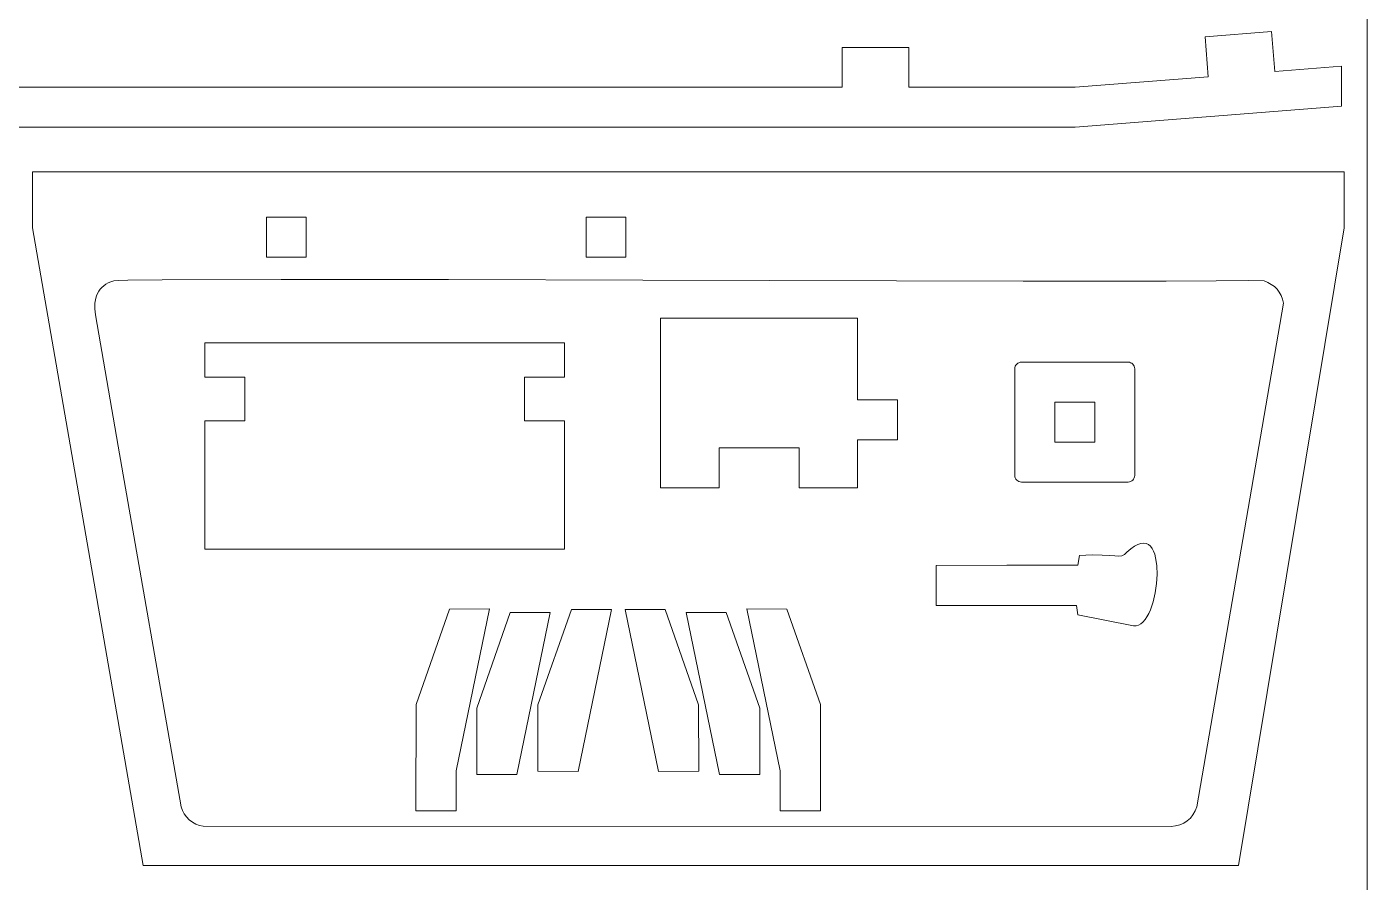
# Model space of a CAD drawing. Header units: centimetres. Extents: x -55 to 59, y -21 to 8.
# Drawn here: x -12.65 to -2.58, y -13.92 to -7.49 of the extents above; entities that cross this region are included whole.
import ezdxf

# ---------------------------------------------------------------- set-up
doc = ezdxf.new("R2010")
doc.units = ezdxf.units.CM
doc.header["$MEASUREMENT"] = 0
doc.layers.add('Camada 1', color=7, linetype='Continuous')

msp = doc.modelspace()

# ---------------------------------------------------------------- linework, layer by layer
at = {"layer": 'Camada 1', "color": 1, "lineweight": 0}
msp.add_lwpolyline([(-23.58141, -21.38276), (-2.58141, -21.38276), (-2.58141, 8.31724), (-23.58141, 8.31724), (-23.58141, -21.38276)], close=True, dxfattribs=at)
at = {"layer": 'Camada 1', "color": 3, "lineweight": 9}
for points, knots in [([(-17.75571, -7.85081), (-17.75571, -7.85081), (-17.73579, -7.55122), (-17.73579, -7.55122), (-17.73579, -7.55122), (-17.73579, -7.55122), (-17.23645, -7.5844), (-17.23645, -7.5844), (-17.23645, -7.5844), (-17.23645, -7.5844), (-17.25636, -7.88401), (-17.25636, -7.88401), (-17.25636, -7.88401), (-17.25636, -7.88401), (-16.38664, -7.94188), (-16.38664, -7.94188), (-16.38664, -7.94188), (-16.38664, -7.94188), (-15.14313, -7.94188), (-15.14313, -7.94188), (-15.14313, -7.94188), (-15.14313, -7.94188), (-15.14313, -7.64158), (-15.14313, -7.64158), (-15.14313, -7.64158), (-15.14313, -7.64158), (-14.64268, -7.64158), (-14.64268, -7.64158), (-14.64268, -7.64158), (-14.64268, -7.64158), (-14.64268, -7.94188), (-14.64268, -7.94188), (-14.64268, -7.94188), (-14.64268, -7.94188), (-6.52672, -7.94188), (-6.52672, -7.94188), (-6.52672, -7.94188), (-6.52672, -7.94188), (-6.52672, -7.64158), (-6.52672, -7.64158), (-6.52672, -7.64158), (-6.52672, -7.64158), (-6.02627, -7.64158), (-6.02627, -7.64158), (-6.02627, -7.64158), (-6.02627, -7.64158), (-6.02627, -7.94188), (-6.02627, -7.94188), (-6.02627, -7.94188), (-6.02627, -7.94188), (-4.7762, -7.94188), (-4.7762, -7.94188), (-4.7762, -7.94188), (-4.7762, -7.94188), (-3.77528, -7.86234), (-3.77528, -7.86234), (-3.77528, -7.86234), (-3.77528, -7.86234), (-3.79906, -7.56301), (-3.79906, -7.56301), (-3.79906, -7.56301), (-3.79906, -7.56301), (-3.30019, -7.52338), (-3.30019, -7.52338), (-3.30019, -7.52338), (-3.30019, -7.52338), (-3.27641, -7.82272), (-3.27641, -7.82272), (-3.27641, -7.82272), (-3.27641, -7.82272), (-2.77438, -7.78282), (-2.77438, -7.78282), (-2.77438, -7.78282), (-2.77438, -7.78282), (-2.77438, -8.08309), (-2.77438, -8.08309), (-2.77438, -8.08309), (-2.77438, -8.08309), (-4.7762, -8.24214), (-4.7762, -8.24214), (-4.7762, -8.24214), (-4.7762, -8.24214), (-16.38664, -8.24214), (-16.38664, -8.24214), (-16.38664, -8.24214), (-16.38664, -8.24214), (-18.38844, -8.10899), (-18.38844, -8.10899), (-18.38844, -8.10899), (-18.38844, -8.10899), (-18.38844, -7.80872), (-18.38844, -7.80872), (-18.38844, -7.80872), (-18.38844, -7.80872), (-17.75571, -7.85081), (-17.75571, -7.85081)], [0, 0, 0, 0, 0.04, 0.04, 0.04, 0.04, 0.08, 0.08, 0.08, 0.08, 0.12, 0.12, 0.12, 0.12, 0.16, 0.16, 0.16, 0.16, 0.2, 0.2, 0.2, 0.2, 0.24, 0.24, 0.24, 0.24, 0.28, 0.28, 0.28, 0.28, 0.32, 0.32, 0.32, 0.32, 0.36, 0.36, 0.36, 0.36, 0.4, 0.4, 0.4, 0.4, 0.44, 0.44, 0.44, 0.44, 0.48, 0.48, 0.48, 0.48, 0.52, 0.52, 0.52, 0.52, 0.56, 0.56, 0.56, 0.56, 0.6, 0.6, 0.6, 0.6, 0.64, 0.64, 0.64, 0.64, 0.68, 0.68, 0.68, 0.68, 0.72, 0.72, 0.72, 0.72, 0.76, 0.76, 0.76, 0.76, 0.8, 0.8, 0.8, 0.8, 0.84, 0.84, 0.84, 0.84, 0.88, 0.88, 0.88, 0.88, 0.92, 0.92, 0.92, 0.92, 1, 1, 1, 1]), ([(-2.75386, -8.57652), (-2.75386, -8.57652), (-2.75386, -8.99818), (-2.75386, -8.99818), (-2.75386, -8.99818), (-2.75386, -8.99818), (-3.54815, -13.78917), (-3.54815, -13.78917), (-3.54815, -13.78917), (-3.54815, -13.78917), (-11.77887, -13.78917), (-11.77887, -13.78917), (-11.77887, -13.78917), (-11.77887, -13.78917), (-12.60896, -8.99818), (-12.60896, -8.99818), (-12.60896, -8.99818), (-12.60896, -8.99818), (-12.60896, -8.57636), (-12.60896, -8.57636), (-12.60896, -8.57636), (-12.60896, -8.57636), (-2.75386, -8.57652), (-2.75386, -8.57652)], [0, 0, 0, 0, 0.14285714, 0.14285714, 0.14285714, 0.14285714, 0.28571429, 0.28571429, 0.28571429, 0.28571429, 0.42857143, 0.42857143, 0.42857143, 0.42857143, 0.57142857, 0.57142857, 0.57142857, 0.57142857, 0.71428571, 0.71428571, 0.71428571, 0.71428571, 1, 1, 1, 1]), ([(-3.32812, -9.40837), (-3.32812, -9.40837), (-3.35674, -9.39684), (-3.35674, -9.39684), (-3.35674, -9.39684), (-3.35674, -9.39684), (-3.47421, -9.39303), (-3.47421, -9.39303), (-3.47421, -9.39303), (-3.47421, -9.39303), (-3.7156, -9.39603), (-3.7156, -9.39603), (-3.7156, -9.39603), (-3.7156, -9.39603), (-4.09158, -9.39763), (-4.09158, -9.39763), (-4.09158, -9.39763), (-4.09158, -9.39763), (-5.16529, -9.3975), (-5.16529, -9.3975), (-5.16529, -9.3975), (-5.16529, -9.3975), (-8.02521, -9.39013), (-8.02521, -9.39013), (-8.02521, -9.39013), (-8.02521, -9.39013), (-9.48317, -9.38646), (-9.48317, -9.38646), (-9.48317, -9.38646), (-9.48317, -9.38646), (-10.74096, -9.38517), (-10.74096, -9.38517), (-10.74096, -9.38517), (-10.74096, -9.38517), (-11.63446, -9.38804), (-11.63446, -9.38804), (-11.63446, -9.38804), (-11.63446, -9.38804), (-11.89332, -9.39159), (-11.89332, -9.39159), (-11.89332, -9.39159), (-11.89332, -9.39159), (-11.96679, -9.39399), (-11.96679, -9.39399), (-11.96679, -9.39399), (-11.96679, -9.39399), (-11.99955, -9.39684), (-11.99955, -9.39684), (-11.99955, -9.39684), (-11.99955, -9.39684), (-12.021, -9.40364), (-12.021, -9.40364), (-12.021, -9.40364), (-12.021, -9.40364), (-12.0406, -9.41198), (-12.0406, -9.41198), (-12.0406, -9.41198), (-12.0406, -9.41198), (-12.05839, -9.42181), (-12.05839, -9.42181), (-12.05839, -9.42181), (-12.05839, -9.42181), (-12.07439, -9.43305), (-12.07439, -9.43305), (-12.07439, -9.43305), (-12.07439, -9.43305), (-12.08863, -9.44562), (-12.08863, -9.44562), (-12.08863, -9.44562), (-12.08863, -9.44562), (-12.10114, -9.45946), (-12.10114, -9.45946), (-12.10114, -9.45946), (-12.10114, -9.45946), (-12.11195, -9.4745), (-12.11195, -9.4745), (-12.11195, -9.4745), (-12.11195, -9.4745), (-12.12108, -9.49065), (-12.12108, -9.49065), (-12.12108, -9.49065), (-12.12108, -9.49065), (-12.12857, -9.50786), (-12.12857, -9.50786), (-12.12857, -9.50786), (-12.12857, -9.50786), (-12.13443, -9.52604), (-12.13443, -9.52604), (-12.13443, -9.52604), (-12.13443, -9.52604), (-12.14142, -9.56506), (-12.14142, -9.56506), (-12.14142, -9.56506), (-12.14142, -9.56506), (-12.14227, -9.60713), (-12.14227, -9.60713), (-12.14227, -9.60713), (-12.14227, -9.60713), (-12.13719, -9.65167), (-12.13719, -9.65167), (-12.13719, -9.65167), (-12.13719, -9.65167), (-11.96505, -10.63763), (-11.96505, -10.63763), (-11.96505, -10.63763), (-11.96505, -10.63763), (-11.49408, -13.34804), (-11.49408, -13.34804), (-11.49408, -13.34804), (-11.49408, -13.34804), (-11.48357, -13.3756), (-11.48357, -13.3756), (-11.48357, -13.3756), (-11.48357, -13.3756), (-11.46945, -13.40135), (-11.46945, -13.40135), (-11.46945, -13.40135), (-11.46945, -13.40135), (-11.45205, -13.42488), (-11.45205, -13.42488), (-11.45205, -13.42488), (-11.45205, -13.42488), (-11.43168, -13.44577), (-11.43168, -13.44577), (-11.43168, -13.44577), (-11.43168, -13.44577), (-11.40866, -13.46361), (-11.40866, -13.46361), (-11.40866, -13.46361), (-11.40866, -13.46361), (-11.3833, -13.47798), (-11.3833, -13.47798), (-11.3833, -13.47798), (-11.3833, -13.47798), (-11.35592, -13.48849), (-11.35592, -13.48849), (-11.35592, -13.48849), (-11.35592, -13.48849), (-11.32683, -13.4947), (-11.32683, -13.4947), (-11.32683, -13.4947), (-11.32683, -13.4947), (-4.05551, -13.49639), (-4.05551, -13.49639), (-4.05551, -13.49639), (-4.05551, -13.49639), (-4.02142, -13.49193), (-4.02142, -13.49193), (-4.02142, -13.49193), (-4.02142, -13.49193), (-3.98951, -13.48324), (-3.98951, -13.48324), (-3.98951, -13.48324), (-3.98951, -13.48324), (-3.96012, -13.4704), (-3.96012, -13.4704), (-3.96012, -13.4704), (-3.96012, -13.4704), (-3.93355, -13.45354), (-3.93355, -13.45354), (-3.93355, -13.45354), (-3.93355, -13.45354), (-3.91015, -13.43277), (-3.91015, -13.43277), (-3.91015, -13.43277), (-3.91015, -13.43277), (-3.89025, -13.40818), (-3.89025, -13.40818), (-3.89025, -13.40818), (-3.89025, -13.40818), (-3.87416, -13.37989), (-3.87416, -13.37989), (-3.87416, -13.37989), (-3.87416, -13.37989), (-3.86222, -13.34801), (-3.86222, -13.34801), (-3.86222, -13.34801), (-3.86222, -13.34801), (-3.21009, -9.56408), (-3.21009, -9.56408), (-3.21009, -9.56408), (-3.21009, -9.56408), (-3.2171, -9.53384), (-3.2171, -9.53384), (-3.2171, -9.53384), (-3.2171, -9.53384), (-3.22764, -9.50625), (-3.22764, -9.50625), (-3.22764, -9.50625), (-3.22764, -9.50625), (-3.24157, -9.48133), (-3.24157, -9.48133), (-3.24157, -9.48133), (-3.24157, -9.48133), (-3.25872, -9.45907), (-3.25872, -9.45907), (-3.25872, -9.45907), (-3.25872, -9.45907), (-3.27897, -9.43949), (-3.27897, -9.43949), (-3.27897, -9.43949), (-3.27897, -9.43949), (-3.30215, -9.42259), (-3.30215, -9.42259), (-3.30215, -9.42259), (-3.30215, -9.42259), (-3.32812, -9.40837), (-3.32812, -9.40837)], [0, 0, 0, 0, 0.01886792, 0.01886792, 0.01886792, 0.01886792, 0.03773585, 0.03773585, 0.03773585, 0.03773585, 0.05660377, 0.05660377, 0.05660377, 0.05660377, 0.0754717, 0.0754717, 0.0754717, 0.0754717, 0.09433962, 0.09433962, 0.09433962, 0.09433962, 0.11320755, 0.11320755, 0.11320755, 0.11320755, 0.13207547, 0.13207547, 0.13207547, 0.13207547, 0.1509434, 0.1509434, 0.1509434, 0.1509434, 0.16981132, 0.16981132, 0.16981132, 0.16981132, 0.18867925, 0.18867925, 0.18867925, 0.18867925, 0.20754717, 0.20754717, 0.20754717, 0.20754717, 0.22641509, 0.22641509, 0.22641509, 0.22641509, 0.24528302, 0.24528302, 0.24528302, 0.24528302, 0.26415094, 0.26415094, 0.26415094, 0.26415094, 0.28301887, 0.28301887, 0.28301887, 0.28301887, 0.30188679, 0.30188679, 0.30188679, 0.30188679, 0.32075472, 0.32075472, 0.32075472, 0.32075472, 0.33962264, 0.33962264, 0.33962264, 0.33962264, 0.35849057, 0.35849057, 0.35849057, 0.35849057, 0.37735849, 0.37735849, 0.37735849, 0.37735849, 0.39622642, 0.39622642, 0.39622642, 0.39622642, 0.41509434, 0.41509434, 0.41509434, 0.41509434, 0.43396226, 0.43396226, 0.43396226, 0.43396226, 0.45283019, 0.45283019, 0.45283019, 0.45283019, 0.47169811, 0.47169811, 0.47169811, 0.47169811, 0.49056604, 0.49056604, 0.49056604, 0.49056604, 0.50943396, 0.50943396, 0.50943396, 0.50943396, 0.52830189, 0.52830189, 0.52830189, 0.52830189, 0.54716981, 0.54716981, 0.54716981, 0.54716981, 0.56603774, 0.56603774, 0.56603774, 0.56603774, 0.58490566, 0.58490566, 0.58490566, 0.58490566, 0.60377358, 0.60377358, 0.60377358, 0.60377358, 0.62264151, 0.62264151, 0.62264151, 0.62264151, 0.64150943, 0.64150943, 0.64150943, 0.64150943, 0.66037736, 0.66037736, 0.66037736, 0.66037736, 0.67924528, 0.67924528, 0.67924528, 0.67924528, 0.69811321, 0.69811321, 0.69811321, 0.69811321, 0.71698113, 0.71698113, 0.71698113, 0.71698113, 0.73584906, 0.73584906, 0.73584906, 0.73584906, 0.75471698, 0.75471698, 0.75471698, 0.75471698, 0.77358491, 0.77358491, 0.77358491, 0.77358491, 0.79245283, 0.79245283, 0.79245283, 0.79245283, 0.81132075, 0.81132075, 0.81132075, 0.81132075, 0.83018868, 0.83018868, 0.83018868, 0.83018868, 0.8490566, 0.8490566, 0.8490566, 0.8490566, 0.86792453, 0.86792453, 0.86792453, 0.86792453, 0.88679245, 0.88679245, 0.88679245, 0.88679245, 0.90566038, 0.90566038, 0.90566038, 0.90566038, 0.9245283, 0.9245283, 0.9245283, 0.9245283, 0.94339623, 0.94339623, 0.94339623, 0.94339623, 0.96226415, 0.96226415, 0.96226415, 0.96226415, 1, 1, 1, 1])]:
    msp.add_open_spline(points, degree=3, knots=knots, dxfattribs=at)
at = {"layer": 'Camada 1', "color": 5, "lineweight": 9}
for points in [[(-10.55264, -8.91743), (-10.55264, -8.91743), (-10.8529, -8.91743), (-10.8529, -8.91743), (-10.8529, -8.91743), (-10.8529, -8.91743), (-10.8529, -9.21769), (-10.8529, -9.21769), (-10.8529, -9.21769), (-10.8529, -9.21769), (-10.55264, -9.21769), (-10.55264, -9.21769), (-10.55264, -9.21769), (-10.55264, -9.21769), (-10.55264, -8.91743), (-10.55264, -8.91743)], [(-8.4508, -9.21769), (-8.4508, -9.21769), (-8.15054, -9.21769), (-8.15054, -9.21769), (-8.15054, -9.21769), (-8.15054, -9.21769), (-8.15054, -8.91743), (-8.15054, -8.91743), (-8.15054, -8.91743), (-8.15054, -8.91743), (-8.4508, -8.91743), (-8.4508, -8.91743), (-8.4508, -8.91743), (-8.4508, -8.91743), (-8.4508, -9.21769), (-8.4508, -9.21769)]]:
    msp.add_open_spline(points, degree=3, knots=[0, 0, 0, 0, 0.2, 0.2, 0.2, 0.2, 0.4, 0.4, 0.4, 0.4, 0.6, 0.6, 0.6, 0.6, 1, 1, 1, 1], dxfattribs=at)
at = {"layer": 'Camada 1', "color": 2, "lineweight": 9}
for points, knots in [([(-6.41098, -9.67641), (-6.41098, -9.67641), (-7.89027, -9.67641), (-7.89027, -9.67641), (-7.89027, -9.67641), (-7.89027, -9.67641), (-7.89027, -10.95222), (-7.89027, -10.95222), (-7.89027, -10.95222), (-7.89027, -10.95222), (-7.45089, -10.95222), (-7.45089, -10.95222), (-7.45089, -10.95222), (-7.45089, -10.95222), (-7.45089, -10.65196), (-7.45089, -10.65196), (-7.45089, -10.65196), (-7.45089, -10.65196), (-6.85036, -10.65196), (-6.85036, -10.65196), (-6.85036, -10.65196), (-6.85036, -10.65196), (-6.85036, -10.95222), (-6.85036, -10.95222), (-6.85036, -10.95222), (-6.85036, -10.95222), (-6.41098, -10.95222), (-6.41098, -10.95222), (-6.41098, -10.95222), (-6.41098, -10.95222), (-6.41098, -10.59175), (-6.41098, -10.59175), (-6.41098, -10.59175), (-6.41098, -10.59175), (-6.11072, -10.59175), (-6.11072, -10.59175), (-6.11072, -10.59175), (-6.11072, -10.59175), (-6.11072, -10.29146), (-6.11072, -10.29146), (-6.11072, -10.29146), (-6.11072, -10.29146), (-6.41098, -10.29146), (-6.41098, -10.29146), (-6.41098, -10.29146), (-6.41098, -10.29146), (-6.41098, -9.67641), (-6.41098, -9.67641)], [0, 0, 0, 0, 0.07692308, 0.07692308, 0.07692308, 0.07692308, 0.15384615, 0.15384615, 0.15384615, 0.15384615, 0.23076923, 0.23076923, 0.23076923, 0.23076923, 0.30769231, 0.30769231, 0.30769231, 0.30769231, 0.38461538, 0.38461538, 0.38461538, 0.38461538, 0.46153846, 0.46153846, 0.46153846, 0.46153846, 0.53846154, 0.53846154, 0.53846154, 0.53846154, 0.61538462, 0.61538462, 0.61538462, 0.61538462, 0.69230769, 0.69230769, 0.69230769, 0.69230769, 0.76923077, 0.76923077, 0.76923077, 0.76923077, 0.84615385, 0.84615385, 0.84615385, 0.84615385, 1, 1, 1, 1]), ([(-11.3145, -9.86226), (-11.3145, -9.86226), (-11.3145, -10.11963), (-11.3145, -10.11963), (-11.3145, -10.11963), (-11.3145, -10.11963), (-11.01424, -10.11963), (-11.01424, -10.11963), (-11.01424, -10.11963), (-11.01424, -10.11963), (-11.01424, -10.44792), (-11.01424, -10.44792), (-11.01424, -10.44792), (-11.01424, -10.44792), (-11.3145, -10.44792), (-11.3145, -10.44792), (-11.3145, -10.44792), (-11.3145, -10.44792), (-11.3145, -11.41301), (-11.3145, -11.41301), (-11.3145, -11.41301), (-11.3145, -11.41301), (-8.61215, -11.41301), (-8.61215, -11.41301), (-8.61215, -11.41301), (-8.61215, -11.41301), (-8.61215, -10.44792), (-8.61215, -10.44792), (-8.61215, -10.44792), (-8.61215, -10.44792), (-8.91241, -10.44792), (-8.91241, -10.44792), (-8.91241, -10.44792), (-8.91241, -10.44792), (-8.91241, -10.11963), (-8.91241, -10.11963), (-8.91241, -10.11963), (-8.91241, -10.11963), (-8.61215, -10.11963), (-8.61215, -10.11963), (-8.61215, -10.11963), (-8.61215, -10.11963), (-8.61215, -9.86226), (-8.61215, -9.86226), (-8.61215, -9.86226), (-8.61215, -9.86226), (-11.3145, -9.86226), (-11.3145, -9.86226)], [0, 0, 0, 0, 0.07692308, 0.07692308, 0.07692308, 0.07692308, 0.15384615, 0.15384615, 0.15384615, 0.15384615, 0.23076923, 0.23076923, 0.23076923, 0.23076923, 0.30769231, 0.30769231, 0.30769231, 0.30769231, 0.38461538, 0.38461538, 0.38461538, 0.38461538, 0.46153846, 0.46153846, 0.46153846, 0.46153846, 0.53846154, 0.53846154, 0.53846154, 0.53846154, 0.61538462, 0.61538462, 0.61538462, 0.61538462, 0.69230769, 0.69230769, 0.69230769, 0.69230769, 0.76923077, 0.76923077, 0.76923077, 0.76923077, 0.84615385, 0.84615385, 0.84615385, 0.84615385, 1, 1, 1, 1]), ([(-5.22931, -10.63422), (-5.22931, -10.63422), (-5.22931, -10.69241), (-5.22931, -10.69241), (-5.22931, -10.69241), (-5.22931, -10.69241), (-5.22931, -10.85825), (-5.22931, -10.85825), (-5.22931, -10.85825), (-5.22931, -10.85825), (-5.22829, -10.86831), (-5.22829, -10.86831), (-5.22829, -10.86831), (-5.22829, -10.86831), (-5.22537, -10.87768), (-5.22537, -10.87768), (-5.22537, -10.87768), (-5.22537, -10.87768), (-5.22074, -10.88618), (-5.22074, -10.88618), (-5.22074, -10.88618), (-5.22074, -10.88618), (-5.21461, -10.8936), (-5.21461, -10.8936), (-5.21461, -10.8936), (-5.21461, -10.8936), (-5.2072, -10.89972), (-5.2072, -10.89972), (-5.2072, -10.89972), (-5.2072, -10.89972), (-5.1987, -10.90435), (-5.1987, -10.90435), (-5.1987, -10.90435), (-5.1987, -10.90435), (-5.18932, -10.90728), (-5.18932, -10.90728), (-5.18932, -10.90728), (-5.18932, -10.90728), (-5.17927, -10.9083), (-5.17927, -10.9083), (-5.17927, -10.9083), (-5.17927, -10.9083), (-4.37845, -10.9083), (-4.37845, -10.9083), (-4.37845, -10.9083), (-4.37845, -10.9083), (-4.3684, -10.90728), (-4.3684, -10.90728), (-4.3684, -10.90728), (-4.3684, -10.90728), (-4.35902, -10.90435), (-4.35902, -10.90435), (-4.35902, -10.90435), (-4.35902, -10.90435), (-4.35052, -10.89972), (-4.35052, -10.89972), (-4.35052, -10.89972), (-4.35052, -10.89972), (-4.34311, -10.8936), (-4.34311, -10.8936), (-4.34311, -10.8936), (-4.34311, -10.8936), (-4.33699, -10.88618), (-4.33699, -10.88618), (-4.33699, -10.88618), (-4.33699, -10.88618), (-4.33236, -10.87768), (-4.33236, -10.87768), (-4.33236, -10.87768), (-4.33236, -10.87768), (-4.32943, -10.86831), (-4.32943, -10.86831), (-4.32943, -10.86831), (-4.32943, -10.86831), (-4.32841, -10.85825), (-4.32841, -10.85825), (-4.32841, -10.85825), (-4.32841, -10.85825), (-4.32841, -10.05747), (-4.32841, -10.05747), (-4.32841, -10.05747), (-4.32841, -10.05747), (-4.32943, -10.04742), (-4.32943, -10.04742), (-4.32943, -10.04742), (-4.32943, -10.04742), (-4.33236, -10.03804), (-4.33236, -10.03804), (-4.33236, -10.03804), (-4.33236, -10.03804), (-4.33699, -10.02954), (-4.33699, -10.02954), (-4.33699, -10.02954), (-4.33699, -10.02954), (-4.34311, -10.02213), (-4.34311, -10.02213), (-4.34311, -10.02213), (-4.34311, -10.02213), (-4.35052, -10.01601), (-4.35052, -10.01601), (-4.35052, -10.01601), (-4.35052, -10.01601), (-4.35902, -10.01138), (-4.35902, -10.01138), (-4.35902, -10.01138), (-4.35902, -10.01138), (-4.3684, -10.00845), (-4.3684, -10.00845), (-4.3684, -10.00845), (-4.3684, -10.00845), (-4.37845, -10.00743), (-4.37845, -10.00743), (-4.37845, -10.00743), (-4.37845, -10.00743), (-5.17927, -10.00743), (-5.17927, -10.00743), (-5.17927, -10.00743), (-5.17927, -10.00743), (-5.18932, -10.00845), (-5.18932, -10.00845), (-5.18932, -10.00845), (-5.18932, -10.00845), (-5.1987, -10.01138), (-5.1987, -10.01138), (-5.1987, -10.01138), (-5.1987, -10.01138), (-5.2072, -10.01601), (-5.2072, -10.01601), (-5.2072, -10.01601), (-5.2072, -10.01601), (-5.21461, -10.02213), (-5.21461, -10.02213), (-5.21461, -10.02213), (-5.21461, -10.02213), (-5.22074, -10.02954), (-5.22074, -10.02954), (-5.22074, -10.02954), (-5.22074, -10.02954), (-5.22537, -10.03804), (-5.22537, -10.03804), (-5.22537, -10.03804), (-5.22537, -10.03804), (-5.22829, -10.04742), (-5.22829, -10.04742), (-5.22829, -10.04742), (-5.22829, -10.04742), (-5.22931, -10.05747), (-5.22931, -10.05747), (-5.22931, -10.05747), (-5.22931, -10.05747), (-5.22931, -10.63422), (-5.22931, -10.63422)], [0, 0, 0, 0, 0.02564103, 0.02564103, 0.02564103, 0.02564103, 0.05128205, 0.05128205, 0.05128205, 0.05128205, 0.07692308, 0.07692308, 0.07692308, 0.07692308, 0.1025641, 0.1025641, 0.1025641, 0.1025641, 0.12820513, 0.12820513, 0.12820513, 0.12820513, 0.15384615, 0.15384615, 0.15384615, 0.15384615, 0.17948718, 0.17948718, 0.17948718, 0.17948718, 0.20512821, 0.20512821, 0.20512821, 0.20512821, 0.23076923, 0.23076923, 0.23076923, 0.23076923, 0.25641026, 0.25641026, 0.25641026, 0.25641026, 0.28205128, 0.28205128, 0.28205128, 0.28205128, 0.30769231, 0.30769231, 0.30769231, 0.30769231, 0.33333333, 0.33333333, 0.33333333, 0.33333333, 0.35897436, 0.35897436, 0.35897436, 0.35897436, 0.38461538, 0.38461538, 0.38461538, 0.38461538, 0.41025641, 0.41025641, 0.41025641, 0.41025641, 0.43589744, 0.43589744, 0.43589744, 0.43589744, 0.46153846, 0.46153846, 0.46153846, 0.46153846, 0.48717949, 0.48717949, 0.48717949, 0.48717949, 0.51282051, 0.51282051, 0.51282051, 0.51282051, 0.53846154, 0.53846154, 0.53846154, 0.53846154, 0.56410256, 0.56410256, 0.56410256, 0.56410256, 0.58974359, 0.58974359, 0.58974359, 0.58974359, 0.61538462, 0.61538462, 0.61538462, 0.61538462, 0.64102564, 0.64102564, 0.64102564, 0.64102564, 0.66666667, 0.66666667, 0.66666667, 0.66666667, 0.69230769, 0.69230769, 0.69230769, 0.69230769, 0.71794872, 0.71794872, 0.71794872, 0.71794872, 0.74358974, 0.74358974, 0.74358974, 0.74358974, 0.76923077, 0.76923077, 0.76923077, 0.76923077, 0.79487179, 0.79487179, 0.79487179, 0.79487179, 0.82051282, 0.82051282, 0.82051282, 0.82051282, 0.84615385, 0.84615385, 0.84615385, 0.84615385, 0.87179487, 0.87179487, 0.87179487, 0.87179487, 0.8974359, 0.8974359, 0.8974359, 0.8974359, 0.92307692, 0.92307692, 0.92307692, 0.92307692, 0.94871795, 0.94871795, 0.94871795, 0.94871795, 1, 1, 1, 1]), ([(-4.62872, -10.608), (-4.62872, -10.608), (-4.62872, -10.3077), (-4.62872, -10.3077), (-4.62872, -10.3077), (-4.62872, -10.3077), (-4.92902, -10.3077), (-4.92902, -10.3077), (-4.92902, -10.3077), (-4.92902, -10.3077), (-4.92902, -10.608), (-4.92902, -10.608), (-4.92902, -10.608), (-4.92902, -10.608), (-4.62872, -10.608), (-4.62872, -10.608)], [0, 0, 0, 0, 0.2, 0.2, 0.2, 0.2, 0.4, 0.4, 0.4, 0.4, 0.6, 0.6, 0.6, 0.6, 1, 1, 1, 1]), ([(-5.82046, -11.73935), (-5.82046, -11.73935), (-5.82046, -11.68116), (-5.82046, -11.68116), (-5.82046, -11.68116), (-5.82046, -11.68116), (-5.82046, -11.53555), (-5.82046, -11.53555), (-5.82046, -11.53555), (-5.82046, -11.53555), (-5.28985, -11.53333), (-5.28985, -11.53333), (-5.28985, -11.53333), (-5.28985, -11.53333), (-4.75449, -11.53209), (-4.75449, -11.53209), (-4.75449, -11.53209), (-4.75449, -11.53209), (-4.74321, -11.46046), (-4.74321, -11.46046), (-4.74321, -11.46046), (-4.74321, -11.46046), (-4.64782, -11.45626), (-4.64782, -11.45626), (-4.64782, -11.45626), (-4.64782, -11.45626), (-4.57397, -11.45677), (-4.57397, -11.45677), (-4.57397, -11.45677), (-4.57397, -11.45677), (-4.51817, -11.45981), (-4.51817, -11.45981), (-4.51817, -11.45981), (-4.51817, -11.45981), (-4.47694, -11.46318), (-4.47694, -11.46318), (-4.47694, -11.46318), (-4.47694, -11.46318), (-4.44678, -11.46471), (-4.44678, -11.46471), (-4.44678, -11.46471), (-4.44678, -11.46471), (-4.4242, -11.4622), (-4.4242, -11.4622), (-4.4242, -11.4622), (-4.4242, -11.4622), (-4.41466, -11.45875), (-4.41466, -11.45875), (-4.41466, -11.45875), (-4.41466, -11.45875), (-4.40571, -11.45347), (-4.40571, -11.45347), (-4.40571, -11.45347), (-4.40571, -11.45347), (-4.38782, -11.43633), (-4.38782, -11.43633), (-4.38782, -11.43633), (-4.38782, -11.43633), (-4.35789, -11.40978), (-4.35789, -11.40978), (-4.35789, -11.40978), (-4.35789, -11.40978), (-4.33028, -11.38999), (-4.33028, -11.38999), (-4.33028, -11.38999), (-4.33028, -11.38999), (-4.30495, -11.37657), (-4.30495, -11.37657), (-4.30495, -11.37657), (-4.30495, -11.37657), (-4.28184, -11.36911), (-4.28184, -11.36911), (-4.28184, -11.36911), (-4.28184, -11.36911), (-4.26091, -11.36724), (-4.26091, -11.36724), (-4.26091, -11.36724), (-4.26091, -11.36724), (-4.24211, -11.37055), (-4.24211, -11.37055), (-4.24211, -11.37055), (-4.24211, -11.37055), (-4.22538, -11.37865), (-4.22538, -11.37865), (-4.22538, -11.37865), (-4.22538, -11.37865), (-4.21068, -11.39115), (-4.21068, -11.39115), (-4.21068, -11.39115), (-4.21068, -11.39115), (-4.19796, -11.40766), (-4.19796, -11.40766), (-4.19796, -11.40766), (-4.19796, -11.40766), (-4.18717, -11.42779), (-4.18717, -11.42779), (-4.18717, -11.42779), (-4.18717, -11.42779), (-4.17825, -11.45113), (-4.17825, -11.45113), (-4.17825, -11.45113), (-4.17825, -11.45113), (-4.17117, -11.4773), (-4.17117, -11.4773), (-4.17117, -11.4773), (-4.17117, -11.4773), (-4.16586, -11.50591), (-4.16586, -11.50591), (-4.16586, -11.50591), (-4.16586, -11.50591), (-4.16228, -11.53655), (-4.16228, -11.53655), (-4.16228, -11.53655), (-4.16228, -11.53655), (-4.16011, -11.6024), (-4.16011, -11.6024), (-4.16011, -11.6024), (-4.16011, -11.6024), (-4.16427, -11.6717), (-4.16427, -11.6717), (-4.16427, -11.6717), (-4.16427, -11.6717), (-4.17435, -11.74131), (-4.17435, -11.74131), (-4.17435, -11.74131), (-4.17435, -11.74131), (-4.18995, -11.80807), (-4.18995, -11.80807), (-4.18995, -11.80807), (-4.18995, -11.80807), (-4.1997, -11.83941), (-4.1997, -11.83941), (-4.1997, -11.83941), (-4.1997, -11.83941), (-4.21069, -11.86886), (-4.21069, -11.86886), (-4.21069, -11.86886), (-4.21069, -11.86886), (-4.22285, -11.89603), (-4.22285, -11.89603), (-4.22285, -11.89603), (-4.22285, -11.89603), (-4.23615, -11.92052), (-4.23615, -11.92052), (-4.23615, -11.92052), (-4.23615, -11.92052), (-4.25054, -11.94195), (-4.25054, -11.94195), (-4.25054, -11.94195), (-4.25054, -11.94195), (-4.26596, -11.95991), (-4.26596, -11.95991), (-4.26596, -11.95991), (-4.26596, -11.95991), (-4.28236, -11.97403), (-4.28236, -11.97403), (-4.28236, -11.97403), (-4.28236, -11.97403), (-4.2997, -11.98389), (-4.2997, -11.98389), (-4.2997, -11.98389), (-4.2997, -11.98389), (-4.31792, -11.98912), (-4.31792, -11.98912), (-4.31792, -11.98912), (-4.31792, -11.98912), (-4.33698, -11.98931), (-4.33698, -11.98931), (-4.33698, -11.98931), (-4.33698, -11.98931), (-4.75565, -11.90483), (-4.75565, -11.90483), (-4.75565, -11.90483), (-4.75565, -11.90483), (-4.76649, -11.83581), (-4.76649, -11.83581), (-4.76649, -11.83581), (-4.76649, -11.83581), (-5.82046, -11.83581), (-5.82046, -11.83581), (-5.82046, -11.83581), (-5.82046, -11.83581), (-5.82046, -11.73935), (-5.82046, -11.73935)], [0, 0, 0, 0, 0.0212766, 0.0212766, 0.0212766, 0.0212766, 0.04255319, 0.04255319, 0.04255319, 0.04255319, 0.06382979, 0.06382979, 0.06382979, 0.06382979, 0.08510638, 0.08510638, 0.08510638, 0.08510638, 0.10638298, 0.10638298, 0.10638298, 0.10638298, 0.12765957, 0.12765957, 0.12765957, 0.12765957, 0.14893617, 0.14893617, 0.14893617, 0.14893617, 0.17021277, 0.17021277, 0.17021277, 0.17021277, 0.19148936, 0.19148936, 0.19148936, 0.19148936, 0.21276596, 0.21276596, 0.21276596, 0.21276596, 0.23404255, 0.23404255, 0.23404255, 0.23404255, 0.25531915, 0.25531915, 0.25531915, 0.25531915, 0.27659574, 0.27659574, 0.27659574, 0.27659574, 0.29787234, 0.29787234, 0.29787234, 0.29787234, 0.31914894, 0.31914894, 0.31914894, 0.31914894, 0.34042553, 0.34042553, 0.34042553, 0.34042553, 0.36170213, 0.36170213, 0.36170213, 0.36170213, 0.38297872, 0.38297872, 0.38297872, 0.38297872, 0.40425532, 0.40425532, 0.40425532, 0.40425532, 0.42553191, 0.42553191, 0.42553191, 0.42553191, 0.44680851, 0.44680851, 0.44680851, 0.44680851, 0.46808511, 0.46808511, 0.46808511, 0.46808511, 0.4893617, 0.4893617, 0.4893617, 0.4893617, 0.5106383, 0.5106383, 0.5106383, 0.5106383, 0.53191489, 0.53191489, 0.53191489, 0.53191489, 0.55319149, 0.55319149, 0.55319149, 0.55319149, 0.57446809, 0.57446809, 0.57446809, 0.57446809, 0.59574468, 0.59574468, 0.59574468, 0.59574468, 0.61702128, 0.61702128, 0.61702128, 0.61702128, 0.63829787, 0.63829787, 0.63829787, 0.63829787, 0.65957447, 0.65957447, 0.65957447, 0.65957447, 0.68085106, 0.68085106, 0.68085106, 0.68085106, 0.70212766, 0.70212766, 0.70212766, 0.70212766, 0.72340426, 0.72340426, 0.72340426, 0.72340426, 0.74468085, 0.74468085, 0.74468085, 0.74468085, 0.76595745, 0.76595745, 0.76595745, 0.76595745, 0.78723404, 0.78723404, 0.78723404, 0.78723404, 0.80851064, 0.80851064, 0.80851064, 0.80851064, 0.82978723, 0.82978723, 0.82978723, 0.82978723, 0.85106383, 0.85106383, 0.85106383, 0.85106383, 0.87234043, 0.87234043, 0.87234043, 0.87234043, 0.89361702, 0.89361702, 0.89361702, 0.89361702, 0.91489362, 0.91489362, 0.91489362, 0.91489362, 0.93617021, 0.93617021, 0.93617021, 0.93617021, 0.95744681, 0.95744681, 0.95744681, 0.95744681, 1, 1, 1, 1]), ([(-9.72908, -13.37921), (-9.72908, -13.37921), (-9.7283, -12.58027), (-9.7283, -12.58027), (-9.7283, -12.58027), (-9.7283, -12.58027), (-9.47608, -11.86228), (-9.47608, -11.86228), (-9.47608, -11.86228), (-9.47608, -11.86228), (-9.17582, -11.86206), (-9.17582, -11.86206), (-9.17582, -11.86206), (-9.17582, -11.86206), (-9.42596, -13.07924), (-9.42596, -13.07924), (-9.42596, -13.07924), (-9.42596, -13.07924), (-9.42625, -13.37954), (-9.42625, -13.37954), (-9.42625, -13.37954), (-9.42625, -13.37954), (-9.72908, -13.37921), (-9.72908, -13.37921)], [0, 0, 0, 0, 0.14285714, 0.14285714, 0.14285714, 0.14285714, 0.28571429, 0.28571429, 0.28571429, 0.28571429, 0.42857143, 0.42857143, 0.42857143, 0.42857143, 0.57142857, 0.57142857, 0.57142857, 0.57142857, 0.71428571, 0.71428571, 0.71428571, 0.71428571, 1, 1, 1, 1]), ([(-8.81295, -13.08196), (-8.81295, -13.08196), (-8.81247, -12.58324), (-8.81247, -12.58324), (-8.81247, -12.58324), (-8.81247, -12.58324), (-8.56026, -11.86527), (-8.56026, -11.86527), (-8.56026, -11.86527), (-8.56026, -11.86527), (-8.26, -11.86504), (-8.26, -11.86504), (-8.26, -11.86504), (-8.26, -11.86504), (-8.51012, -13.08225), (-8.51012, -13.08225), (-8.51012, -13.08225), (-8.51012, -13.08225), (-8.81295, -13.08196), (-8.81295, -13.08196)], [0, 0, 0, 0, 0.16666667, 0.16666667, 0.16666667, 0.16666667, 0.33333333, 0.33333333, 0.33333333, 0.33333333, 0.5, 0.5, 0.5, 0.5, 0.66666667, 0.66666667, 0.66666667, 0.66666667, 1, 1, 1, 1]), ([(-7.6045, -13.08196), (-7.6045, -13.08196), (-7.60498, -12.58324), (-7.60498, -12.58324), (-7.60498, -12.58324), (-7.60498, -12.58324), (-7.8572, -11.86527), (-7.8572, -11.86527), (-7.8572, -11.86527), (-7.8572, -11.86527), (-8.15746, -11.86504), (-8.15746, -11.86504), (-8.15746, -11.86504), (-8.15746, -11.86504), (-7.90733, -13.08225), (-7.90733, -13.08225), (-7.90733, -13.08225), (-7.90733, -13.08225), (-7.6045, -13.08196), (-7.6045, -13.08196)], [0, 0, 0, 0, 0.16666667, 0.16666667, 0.16666667, 0.16666667, 0.33333333, 0.33333333, 0.33333333, 0.33333333, 0.5, 0.5, 0.5, 0.5, 0.66666667, 0.66666667, 0.66666667, 0.66666667, 1, 1, 1, 1]), ([(-6.68839, -13.37921), (-6.68839, -13.37921), (-6.68916, -12.58027), (-6.68916, -12.58027), (-6.68916, -12.58027), (-6.68916, -12.58027), (-6.94137, -11.86228), (-6.94137, -11.86228), (-6.94137, -11.86228), (-6.94137, -11.86228), (-7.24163, -11.86206), (-7.24163, -11.86206), (-7.24163, -11.86206), (-7.24163, -11.86206), (-6.99151, -13.07924), (-6.99151, -13.07924), (-6.99151, -13.07924), (-6.99151, -13.07924), (-6.99122, -13.37954), (-6.99122, -13.37954), (-6.99122, -13.37954), (-6.99122, -13.37954), (-6.68839, -13.37921), (-6.68839, -13.37921)], [0, 0, 0, 0, 0.14285714, 0.14285714, 0.14285714, 0.14285714, 0.28571429, 0.28571429, 0.28571429, 0.28571429, 0.42857143, 0.42857143, 0.42857143, 0.42857143, 0.57142857, 0.57142857, 0.57142857, 0.57142857, 0.71428571, 0.71428571, 0.71428571, 0.71428571, 1, 1, 1, 1]), ([(-9.27252, -13.10633), (-9.27252, -13.10633), (-9.27205, -12.60761), (-9.27205, -12.60761), (-9.27205, -12.60761), (-9.27205, -12.60761), (-9.01984, -11.88964), (-9.01984, -11.88964), (-9.01984, -11.88964), (-9.01984, -11.88964), (-8.71958, -11.88941), (-8.71958, -11.88941), (-8.71958, -11.88941), (-8.71958, -11.88941), (-8.96969, -13.10663), (-8.96969, -13.10663), (-8.96969, -13.10663), (-8.96969, -13.10663), (-9.27252, -13.10633), (-9.27252, -13.10633)], [0, 0, 0, 0, 0.16666667, 0.16666667, 0.16666667, 0.16666667, 0.33333333, 0.33333333, 0.33333333, 0.33333333, 0.5, 0.5, 0.5, 0.5, 0.66666667, 0.66666667, 0.66666667, 0.66666667, 1, 1, 1, 1]), ([(-7.14493, -13.10633), (-7.14493, -13.10633), (-7.14542, -12.60761), (-7.14542, -12.60761), (-7.14542, -12.60761), (-7.14542, -12.60761), (-7.39762, -11.88964), (-7.39762, -11.88964), (-7.39762, -11.88964), (-7.39762, -11.88964), (-7.69788, -11.88941), (-7.69788, -11.88941), (-7.69788, -11.88941), (-7.69788, -11.88941), (-7.44776, -13.10663), (-7.44776, -13.10663), (-7.44776, -13.10663), (-7.44776, -13.10663), (-7.14493, -13.10633), (-7.14493, -13.10633)], [0, 0, 0, 0, 0.16666667, 0.16666667, 0.16666667, 0.16666667, 0.33333333, 0.33333333, 0.33333333, 0.33333333, 0.5, 0.5, 0.5, 0.5, 0.66666667, 0.66666667, 0.66666667, 0.66666667, 1, 1, 1, 1])]:
    msp.add_open_spline(points, degree=3, knots=knots, dxfattribs=at)

doc.saveas('drawing.dxf')
